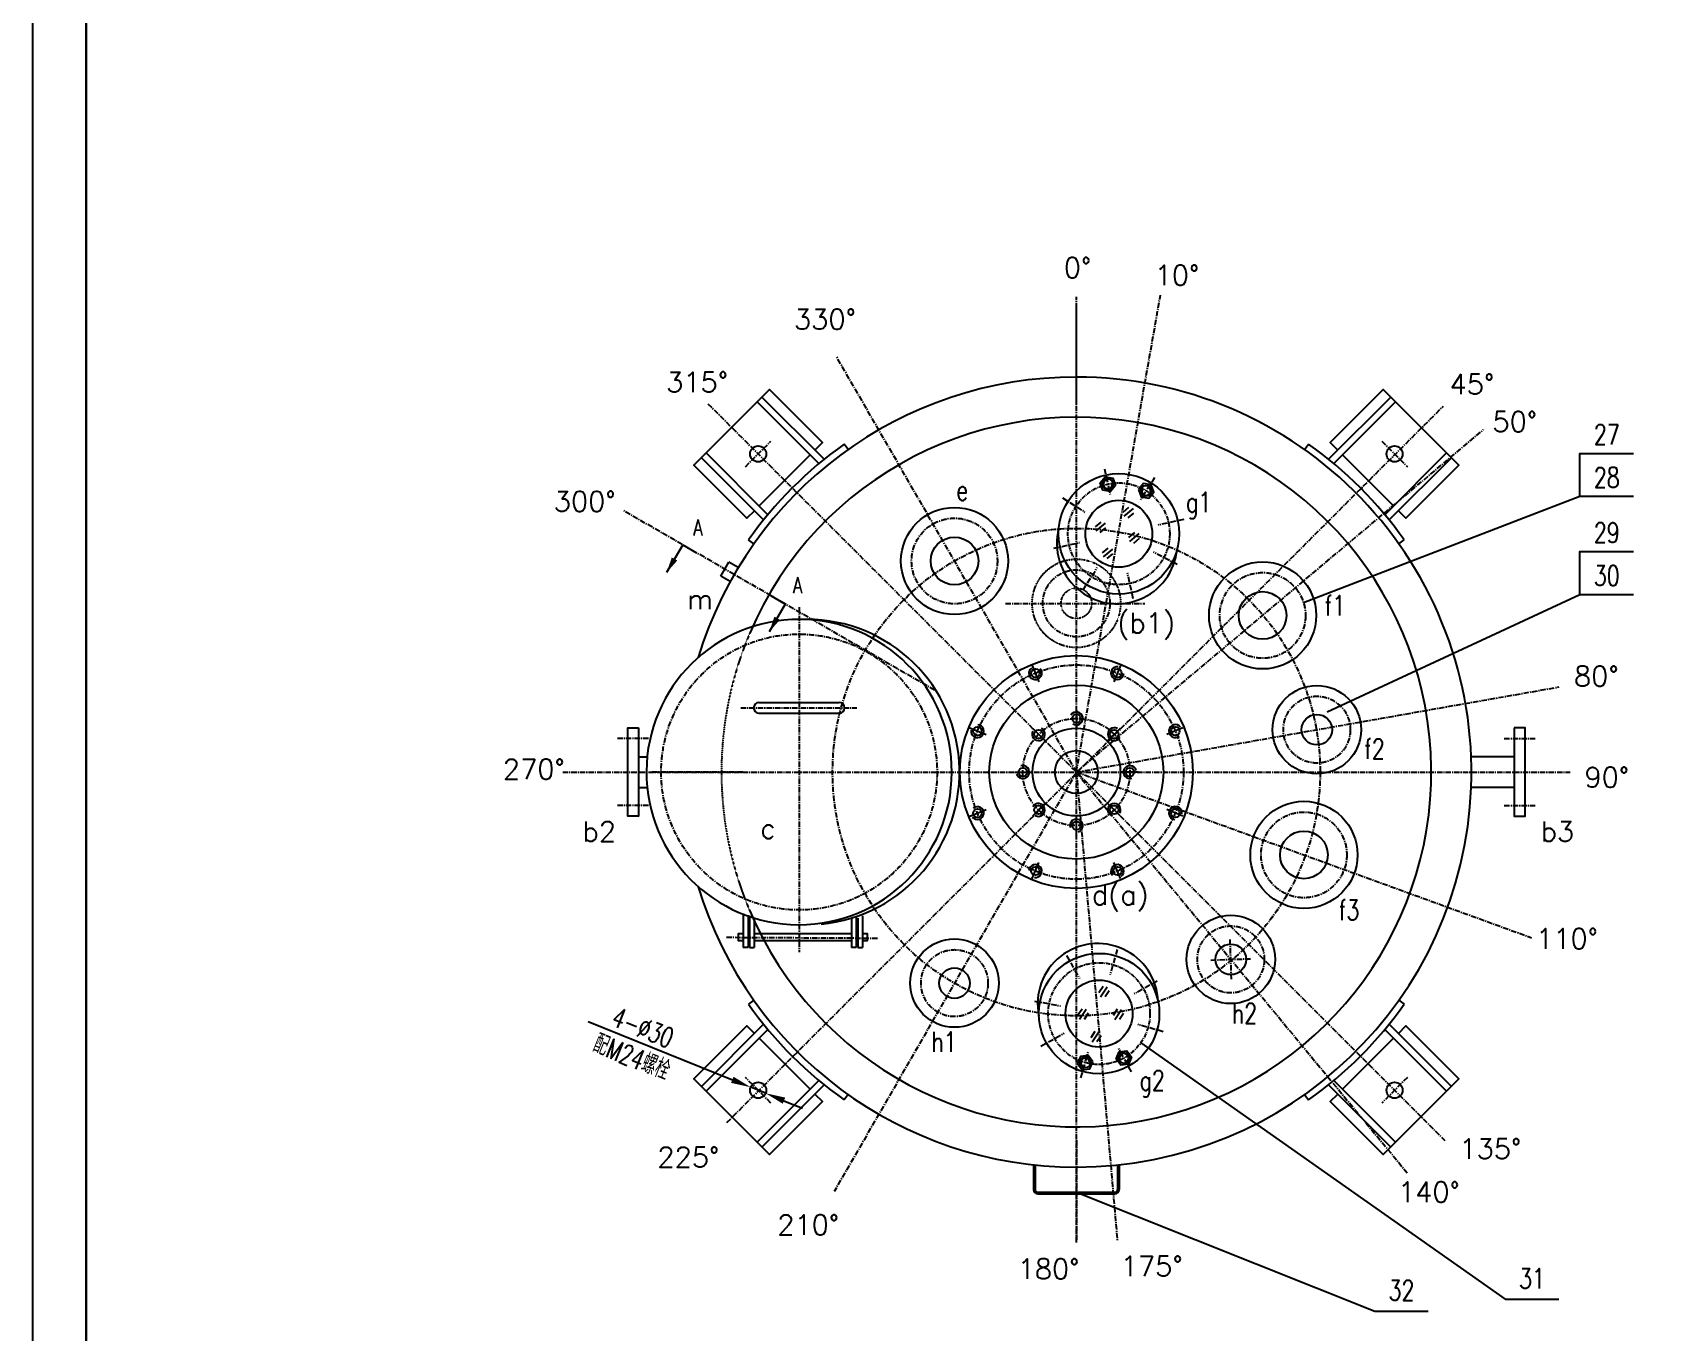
# Model space of a CAD drawing. Extents: x 10804 to 21355, y 4530 to 12940.
# Drawn here: x 10804 to 13851, y 5884 to 8309 of the extents above; entities that cross this region are included whole.
import ezdxf
from ezdxf.enums import TextEntityAlignment as Align

# ---------------------------------------------------------------- set-up
doc = ezdxf.new("R2010")
doc.units = 0
doc.header["$LTSCALE"] = 8
for name, pattern in [('ACAD_ISO10W100', [18, 12, -3, 0, -3]), ('CENTER', [2, 1.25, -0.25, 0.25, -0.25]), ('HIDDEN', [0.375, 0.25, -0.125])]:
    doc.linetypes.add(name, pattern=pattern)
for name, color, linetype in [('BZ', 7, 'Continuous'), ('CEN', 2, 'CENTER'), ('HGJ', 1, 'Continuous'), ('HGJX', 2, 'CENTER'), ('hgjy', 7, 'Continuous'), ('K1', 4, 'Continuous'), ('sb', 1, 'Continuous'), ('tank', 1, 'Continuous'), ('tankx', 2, 'ACAD_ISO10W100'), ('ZXX', 2, 'CENTER'), ('zz', 1, 'Continuous'), ('zzx', 2, 'CENTER')]:
    doc.layers.add(name, color=color, linetype=linetype)
doc.styles.add('hzfs', font='simplex.shx', dxfattribs={"width": 0.7, "bigfont": 'hzfs.shx'})
doc.styles.get("Standard").update_dxf_attribs({"font": 'txt', "width": 0.7, "bigfont": 'hztxt.shx'})

msp = doc.modelspace()

# ---------------------------------------------------------------- linework, layer by layer
for p, q in [((10803.65667, 12939.78724), (10803.65667, 4529.78724)), ((12839.44394, 7413.47364), (12850.09774, 7422.41324)), ((12841.24583, 7405.9172), (12858.55824, 7420.44403)), ((12848.37459, 7402.83052), (12859.02838, 7411.77011)), ((12787.33328, 7385.74869), (12797.98707, 7394.68828)), ((12789.13517, 7378.19224), (12806.44757, 7392.71907)), ((12796.26392, 7375.10556), (12806.91771, 7384.04516)), ((12800.54328, 7337.47571), (12811.19708, 7346.41531)), ((12850.13456, 7366.29362), (12860.78836, 7375.23322)), ((12851.93645, 7358.73718), (12869.24886, 7373.26401)), ((12859.06521, 7355.6505), (12869.719, 7364.59009)), ((12802.34517, 7329.91926), (12819.65758, 7344.4461)), ((12809.47393, 7326.83259), (12820.12772, 7335.77218)), ((12801.72154, 6527.62423), (12794.09308, 6515.99556)), ((12809.43717, 6526.72097), (12797.04091, 6507.82438)), ((12813.33858, 6520.0034), (12805.71011, 6508.37472)), ((12762.52855, 6485.74731), (12754.90008, 6474.11864)), ((12770.24417, 6484.84405), (12757.84792, 6465.94746)), ((12774.14558, 6478.12648), (12766.51711, 6466.49781)), ((12828.272, 6485.1995), (12820.64353, 6473.57082)), ((12835.98762, 6484.29624), (12823.59136, 6465.39965)), ((12839.88903, 6477.57867), (12832.26056, 6465.94999)), ((12786.35161, 6443.6438), (12778.72314, 6432.01513)), ((12794.06723, 6442.74054), (12781.67098, 6423.84395)), ((12797.96864, 6436.02297), (12790.34017, 6424.3943))]:
    msp.add_line(p, q)
at = {"linetype": 'CENTER'}
for p, q in [((12487.04816, 7081.04713), (11907.4248, 7415.69284)), ((12234.38919, 7236.0797), (12234.38919, 6591.98925))]:
    msp.add_line(p, q, dxfattribs=at)
at = {"color": 1, "linetype": 'Continuous'}
for p, q in [((12088.39015, 7293.89193), (12103.39015, 7319.87269)), ((12120.84278, 7309.79641), (12103.39015, 7319.87269)), ((12105.84278, 7283.81565), (12088.39015, 7293.89193)), ((12679.9044, 6143.63231), (12823.9044, 6143.63231)), ((12679.9044, 6140.63231), (12823.9044, 6140.63231))]:
    msp.add_line(p, q, dxfattribs=at)
at = {"color": 7}
for p, q in [((12669.52608, 7127.01116), (12682.07055, 7096.72614)), ((12834.28272, 7127.01116), (12821.73825, 7096.72614)), ((12751.9044, 7043.39723), (12751.9044, 7010.61695)), ((12553.02555, 7010.51063), (12583.31057, 6997.96616)), ((12670.39979, 7009.63692), (12693.57895, 6986.45776)), ((12833.409, 7009.63692), (12810.22985, 6986.45776)), ((12950.78325, 7010.51063), (12920.49822, 6997.96616)), ((12636.63948, 6928.13231), (12669.41976, 6928.13231)), ((12867.16932, 6928.13231), (12834.38904, 6928.13231)), ((12553.02555, 6845.75399), (12583.31057, 6858.29846)), ((12670.39979, 6846.62771), (12693.57895, 6869.80686)), ((12833.409, 6846.62771), (12810.22985, 6869.80686)), ((12950.78325, 6845.75399), (12920.49822, 6858.29846)), ((12751.9044, 6812.86739), (12751.9044, 6845.64767)), ((12669.52608, 6729.25346), (12682.07055, 6759.53849)), ((12834.28272, 6729.25346), (12821.73825, 6759.53849))]:
    msp.add_line(p, q, dxfattribs=at)
at = {"color": 0, "linetype": 'ByBlock'}
for p, q in [((12751.8144, 7028.13231), (12751.9944, 7028.13231)), ((12751.9044, 7028.04231), (12751.9044, 7028.22231)), ((11840.61068, 6462.38597), (12109.72199, 6353.64426)), ((12171.84221, 6328.54291), (12144.02719, 6339.78232)), ((12206.14741, 6314.68097), (12240.45261, 6300.81902))]:
    msp.add_line(p, q, dxfattribs=at)
at = {"color": 1}
for points in [[(12824.90057, 7463.19034), (12815.55753, 7452.05573), (12801.24316, 7454.57974), (12796.27183, 7468.23835), (12805.61487, 7479.37296), (12819.92924, 7476.84895)], [(12867.87706, 7455.61242), (12872.84838, 7441.95381), (12887.16275, 7439.4298), (12896.50579, 7450.5644), (12891.53447, 7464.22301), (12877.2201, 7466.74702)], [(12826.21171, 6392.59961), (12831.9529, 6405.9529), (12846.38778, 6407.65754), (12855.08148, 6396.00887), (12849.34029, 6382.65557), (12834.9054, 6380.95094)], [(12782.87338, 6387.48174), (12774.17968, 6399.13041), (12759.74479, 6397.42577), (12754.0036, 6384.07248), (12762.6973, 6372.42381), (12777.13219, 6374.12844)]]:
    msp.add_lwpolyline(points, close=True, dxfattribs=at)
for centre, radius in [((12831.14796, 7372.96622), 112.5), ((12810.5862, 7465.71435), 10.03155), ((12882.19143, 7453.08841), 10.03155), ((12831.14796, 7372.96622), 62.5), ((12751.9044, 6928.13231), 217.5), ((12675.36771, 7112.90822), 8), ((12828.44108, 7112.90822), 8), ((12751.9044, 6928.13231), 162.5), ((12567.12849, 7004.669), 8), ((12751.9044, 6928.13231), 82), ((12751.9044, 7028.13231), 8), ((12936.6803, 7004.669), 8), ((12681.19372, 6998.84299), 8), ((12822.61508, 6998.84299), 8), ((12751.9044, 6928.13231), 40), ((12651.9044, 6928.13231), 8), ((12851.9044, 6928.13231), 8), ((12567.12849, 6851.59562), 8), ((12681.19372, 6857.42163), 8), ((12822.61508, 6857.42163), 8), ((12936.6803, 6851.59562), 8), ((12751.9044, 6828.13231), 8), ((12675.36771, 6743.3564), 8), ((12828.44108, 6743.3564), 8), ((12794.24938, 6477.20357), 112.5), ((12794.24938, 6477.20357), 62.5), ((12840.64659, 6394.30424), 10.03155), ((12768.43849, 6385.77711), 10.03155)]:
    msp.add_circle(centre, radius, dxfattribs=at)
at = {"color": 2, "linetype": 'CENTER', "ltscale": 0.8}
for centre in [(12831.14796, 7372.96622), (12794.24938, 6477.20357)]:
    msp.add_circle(centre, 95, dxfattribs=at)
at = {"color": 7, "linetype": 'CENTER'}
for radius in [200, 100]:
    msp.add_circle((12751.9044, 6928.13231), radius, dxfattribs=at)
for centre, start, end in [((12810.5862, 7465.71435), 92.27376643, 16.39863086), ((12882.19143, 7453.08841), 143.60136914, 67.72623357), ((12840.64659, 6394.30424), 289.00869282, 213.13355724), ((12768.43849, 6385.77711), 340.33629553, 264.46115995)]:
    msp.add_arc(centre, 8.34562, start, end)
at = {"color": 1}
for centre, start, end in [((12827.94108, 7354.77911), 165.29194709, 354.70805291), ((12792.08357, 6495.54381), 2.02687348, 191.44297929)]:
    msp.add_arc(centre, 112.5, start, end, dxfattribs=at)
at = {"color": 7}
for centre, start, end in [((12675.36771, 7112.90822), 127.75540531, 39.90039291), ((12828.44108, 7112.90822), 82.75540531, 354.90039291), ((12751.9044, 7028.13231), 234.92126609, 147.06625369), ((12567.12849, 7004.669), 172.75540531, 84.90039291), ((12822.61508, 6998.84299), 60.25540531, 332.40039291), ((12936.6803, 7004.669), 37.75540531, 309.90039291), ((12681.19372, 6998.84299), 150.25540531, 62.40039291), ((12651.9044, 6928.13231), 195.25540531, 107.40039291), ((12851.9044, 6928.13231), 15.25540531, 287.40039291), ((12567.12849, 6851.59562), 217.75540531, 129.90039291), ((12681.19372, 6857.42163), 240.25540531, 152.40039291), ((12822.61508, 6857.42163), 330.25540531, 242.40039291), ((12936.6803, 6851.59562), 352.75540531, 264.90039291), ((12751.9044, 6828.13231), 285.25540531, 197.40039291), ((12675.36771, 6743.3564), 262.75540531, 174.90039291), ((12828.44108, 6743.3564), 307.75540531, 219.90039291)]:
    msp.add_arc(centre, 12, start, end, dxfattribs=at)
at = {"color": 1, "linetype": 'Continuous'}
for centre, radius, start, end in [((12159.38919, 7048.13231), 10, 90, 270), ((12309.38919, 7048.13231), 10, 270, 90), ((12679.9044, 6148.63231), 8, 180, 270), ((12679.9044, 6148.63231), 5, 180, 270), ((12823.9044, 6148.63231), 5, 270, 0), ((12823.9044, 6148.63231), 8, 270, 0)]:
    msp.add_arc(centre, radius, start, end, dxfattribs=at)
at = {"color": 0, "linetype": 'ByBlock'}
for points in [[(12112.03232, 6359.3618), (12107.41167, 6347.92673), (12144.02719, 6339.78232)], [(12208.45774, 6320.3985), (12203.83709, 6308.96343), (12171.84221, 6328.54291)]]:
    msp.add_solid(points, dxfattribs=at)
at = {"layer": 'BZ'}
for points in [[(13691.91362, 7442.99687), (13691.91362, 7522.99687), (13791.91362, 7522.99687)], [(13175.90581, 7244.49336), (13691.91362, 7442.99687), (13791.91362, 7442.99687)], [(13691.91362, 7259.70778), (13691.91362, 7339.70778), (13791.91362, 7339.70778)], [(13220.2174, 7040.29713), (13691.91362, 7259.70778), (13791.91362, 7259.70778)], [(12872.14176, 6422.81811), (13552.33992, 5943.94217), (13652.33992, 5943.94217)], [(12751.9044, 6143.63231), (13308.77496, 5921.81173), (13408.77496, 5921.81173)]]:
    msp.add_lwpolyline(points, dxfattribs=at)
at = {"layer": 'CEN'}
for p, q in [((12751.85355, 6928.16195), (12908.86123, 7818.59677)), ((12751.9044, 6049.97803), (12751.9044, 7815.26269)), ((12751.9243, 6928.16678), (12304.3547, 7703.38007)), ((12099.57389, 6273.94943), (13437.06555, 7611.44109)), ((12751.88537, 6928.15134), (13511.96447, 7567.36398)), ((12804.21546, 7494.45088), (12814.92071, 7446.16264)), ((12898.00643, 7477.913), (12871.43124, 7436.19831)), ((12726.20118, 7439.8247), (12767.91588, 7413.2495)), ((12952.63262, 7399.89872), (12904.34438, 7389.19348)), ((12709.66331, 7346.03372), (12757.95155, 7356.73897)), ((12939.92517, 7315.71917), (12896.05303, 7338.55756)), ((12764.28949, 7268.01945), (12790.86468, 7309.73414)), ((12858.08046, 7251.48157), (12847.37522, 7299.76981)), ((12619.76599, 7243.13231), (12879.67421, 7243.13231)), ((12751.84004, 6928.02085), (13652.83895, 7087.03405)), ((12125.32881, 7048.13231), (12342.31666, 7048.13231)), ((11793.1544, 6928.13231), (13673.88148, 6928.13231)), ((12751.9243, 6928.16678), (12299.83869, 6145.13154)), ((12751.78102, 6928.69553), (12828.28149, 6054.29111)), ((12751.84739, 6928.16516), (13601.49041, 6618.92039)), ((13041.47779, 6541.39609), (13038.89174, 6615.45095)), ((12733.47673, 6585.78794), (12757.63291, 6542.62736)), ((12828.05738, 6596.95707), (12814.61923, 6549.35694)), ((13003.15734, 6577.1305), (13077.2122, 6579.71655)), ((12902.83376, 6537.97622), (12859.67318, 6513.82005)), ((12673.59524, 6500.70426), (12722.18545, 6491.46588)), ((12685.66501, 6416.43092), (12728.82559, 6440.58709)), ((12914.00288, 6443.39558), (12866.40275, 6456.83372)), ((12760.44139, 6357.45007), (12773.87954, 6405.0502)), ((12855.02203, 6368.6192), (12830.86586, 6411.77978))]:
    msp.add_line(p, q, dxfattribs=at)
at = {"layer": 'CEN', "color": 1, "linetype": 'Continuous'}
for p, q in [((12159.38919, 7058.13231), (12309.38919, 7058.13231)), ((12159.38919, 7038.13231), (12309.38919, 7038.13231)), ((12671.9044, 6194.98413), (12671.9044, 6148.63231)), ((12674.9044, 6194.66299), (12674.9044, 6148.63231)), ((12828.9044, 6194.66299), (12828.9044, 6148.63231)), ((12831.9044, 6194.98413), (12831.9044, 6148.63231))]:
    msp.add_line(p, q, dxfattribs=at)
at = {"layer": 'CEN'}
msp.add_circle((12751.9044, 6928.13231), 455, dxfattribs=at)
at = {"layer": 'CEN', "color": 1, "linetype": 'Continuous'}
for centre, radius, start, end in [((12751.9044, 6928.13231), 662.5, 358.05373133, 156.95966719), ((12234.38919, 6928.13231), 285, 270, 269.68494177), ((12248.83171, 6928.13231), 285, 275.34134302, 92.90473656)]:
    msp.add_arc(centre, radius, start, end, dxfattribs=at)
at = {"layer": 'Defpoints', "color": 0, "linetype": 'ByBlock'}
for p in [(12741.67835, 7021.85314), (12762.13044, 7034.41149), (12846.75746, 6896.46378), (12144.02719, 6339.78232), (12171.84221, 6328.54291)]:
    msp.add_point(p, dxfattribs=at)
at = {"layer": 'HGJ'}
for p, q in [((11934.4044, 6956.63231), (11950.81777, 6956.63231)), ((13569.4044, 6956.63231), (13488.85351, 6956.63231)), ((11934.4044, 6899.63231), (11950.81777, 6899.63231)), ((13569.4044, 6899.63231), (13488.85351, 6899.63231))]:
    msp.add_line(p, q, dxfattribs=at)
for points in [[(11934.4044, 7010.63231), (11934.4044, 6845.63231), (11914.4044, 6845.63231), (11914.4044, 7010.63231), (11934.4044, 7010.63231)], [(13569.4044, 7010.63231), (13569.4044, 6845.63231), (13589.4044, 6845.63231), (13589.4044, 7010.63231), (13569.4044, 7010.63231)]]:
    msp.add_lwpolyline(points, dxfattribs=at)
for centre, radius in [((12524.43425, 7322.1911), 100), ((12524.43425, 7322.1911), 44.5), ((13099.57284, 7220.55014), 100), ((13099.57284, 7220.55014), 44.5), ((13200.76438, 7007.24946), 82.5), ((13200.76438, 7007.24946), 28.5), ((13176.6689, 6773.54278), 100), ((13176.6689, 6773.54278), 44.5), ((13040.18477, 6578.42352), 82.5), ((12524.4044, 6534.09075), 82.5), ((13040.18477, 6578.42352), 28.5), ((12524.4044, 6534.09075), 28.5)]:
    msp.add_circle(centre, radius, dxfattribs=at)
at = {"layer": 'HGJ', "color": 7, "linetype": 'HIDDEN', "ltscale": 0.06}
for radius in [82.5, 28.5]:
    msp.add_circle((12751.9044, 7243.13231), radius, dxfattribs=at)
msp.add_arc((12751.9044, 6928.13231), 662.5, 156.95966719, 203.04033281, dxfattribs=at)
at = {"layer": 'HGJX'}
for p, q in [((12751.9044, 7615.63231), (12751.9044, 7803.13231)), ((11953.1544, 6990.63231), (11895.6544, 6990.63231)), ((13550.6544, 6990.63231), (13608.1544, 6990.63231)), ((12129.4044, 6928.13231), (11959.4044, 6928.13231)), ((11953.1544, 6865.63231), (11895.6544, 6865.63231)), ((13550.6544, 6865.63231), (13608.1544, 6865.63231)), ((12751.9044, 6240.63231), (12751.9044, 6053.13231)), ((12751.9044, 6240.63231), (12751.9044, 6053.13231))]:
    msp.add_line(p, q, dxfattribs=at)
for centre, radius in [((12524.43425, 7322.1911), 80), ((12751.9044, 7243.13231), 62.5), ((13099.57284, 7220.55014), 80), ((13200.76438, 7007.24946), 62.5), ((13176.6689, 6773.54278), 80), ((13040.18477, 6578.42352), 62.5), ((12524.4044, 6534.09075), 62.5)]:
    msp.add_circle(centre, radius, dxfattribs=at)
at = {"layer": 'K1', "const_width": 4}
msp.add_lwpolyline([(10903.65667, 4629.78724), (10903.65667, 12689.78724), (16643.65667, 12689.78724), (16643.65667, 4629.78724)], close=True, dxfattribs=at)
at = {"layer": 'sb'}
for start, end in [(90, 163.13463544), (357.78530655, 90), (270, 357.78530655), (196.86536456, 270)]:
    msp.add_arc((12751.9044, 6928.13231), 737.5, start, end, dxfattribs=at)
at = {"layer": 'tank'}
for p, q in [((12017.03576, 7352.40891), (12043.01653, 7337.40891)), ((12208.59665, 7241.81119), (12182.61589, 7256.81119)), ((12130.05434, 6664.18001), (12130.05434, 6600.42561)), ((12139.06721, 6660.77486), (12139.06721, 6600.42561)), ((12141.69057, 6659.84908), (12141.69057, 6600.42561)), ((12150.70344, 6656.88692), (12150.70344, 6600.42561)), ((12332.1016, 6654.31715), (12332.1016, 6600.42561)), ((12341.11447, 6656.95734), (12341.11447, 6600.42561)), ((12343.73784, 6655.37514), (12343.73784, 6600.42561)), ((12352.75071, 6660.02699), (12352.75071, 6600.42561)), ((12139.06721, 6600.42561), (12130.05434, 6600.42561)), ((12141.69057, 6600.42561), (12150.70344, 6600.42561)), ((12341.11447, 6600.42561), (12332.1016, 6600.42561)), ((12343.73784, 6600.42561), (12352.75071, 6600.42561))]:
    msp.add_line(p, q, dxfattribs=at)
for points in [[(12130.05434, 6626.15218), (12120.47806, 6626.15218), (12120.47806, 6613.78503), (12130.05434, 6613.78503)], [(12141.69057, 6626.15218), (12139.06721, 6626.15218)], [(12139.06721, 6613.78503), (12141.69057, 6613.78503)], [(12332.1016, 6626.15218), (12150.70344, 6626.15218)], [(12150.70344, 6613.78503), (12332.1016, 6613.78503)], [(12343.73784, 6626.15218), (12341.11447, 6626.15218)], [(12341.11447, 6613.78503), (12343.73784, 6613.78503)], [(12352.75071, 6613.78503), (12362.19853, 6613.78503), (12362.19853, 6626.15218), (12352.75071, 6626.15218)]]:
    msp.add_lwpolyline(points, dxfattribs=at)
msp.add_arc((12751.9044, 6928.13231), 662.5, 203.04033281, 358.05373133, dxfattribs=at)
at = {"layer": 'tankx'}
for p, q in [((12017.03576, 7352.40891), (11987.03576, 7300.44739)), ((12208.59665, 7241.81119), (12178.59665, 7189.84966))]:
    msp.add_line(p, q, dxfattribs=at)
for points in [[(11987.03576, 7300.44739), (11996.67895, 7328.85529), (12006.81614, 7323.00258)], [(12178.59665, 7189.84966), (12188.23983, 7218.25757), (12198.37702, 7212.40486)]]:
    msp.add_solid(points, dxfattribs=at)
at = {"layer": 'ZXX'}
for p, q in [((12064.24305, 7615.79366), (13439.56574, 6240.47097)), ((12751.9044, 6927.28527), (13369.47685, 6179.93156)), ((12098.69184, 6619.73403), (12382.74663, 6618.09741))]:
    msp.add_line(p, q, dxfattribs=at)
msp.add_circle((12234.38919, 6928.13231), 257.5, dxfattribs=at)
at = {"layer": 'zz'}
for p, q in [((12156.16694, 7619.32919), (12271.45622, 7504.0399)), ((12165.00577, 7628.16802), (12281.16847, 7512.00532)), ((13338.80303, 7628.16802), (13222.64032, 7512.00532)), ((13347.64186, 7619.32919), (13232.35257, 7504.0399)), ((12325.85153, 7530.1167), (12318.6303, 7540.31983)), ((13177.95727, 7530.1167), (13185.1785, 7540.31983)), ((12051.86868, 7515.03094), (12168.03139, 7398.86823)), ((12060.70752, 7523.86977), (12175.99681, 7408.58049)), ((12159.70247, 7424.87483), (12255.16188, 7520.33424)), ((13248.64691, 7520.33424), (13344.10633, 7424.87483)), ((13443.10128, 7523.86977), (13327.81199, 7408.58049)), ((13451.94011, 7515.03094), (13335.77741, 7398.86823)), ((12149.92001, 7354.18518), (12139.71688, 7361.40641)), ((13353.88879, 7354.18518), (13364.09191, 7361.40641)), ((12149.92001, 6502.07944), (12139.71688, 6494.85821)), ((13353.88879, 6502.07944), (13364.09191, 6494.85821)), ((12051.86868, 6341.23368), (12168.03139, 6457.39639)), ((12060.70752, 6332.39485), (12175.99681, 6447.68414)), ((12255.16188, 6335.93038), (12159.70247, 6431.3898)), ((13344.10633, 6431.3898), (13248.64691, 6335.93038)), ((13443.10128, 6332.39485), (13327.81199, 6447.68414)), ((13451.94011, 6341.23368), (13335.77741, 6457.39639)), ((12156.16694, 6236.93543), (12271.45622, 6352.22472)), ((12165.00577, 6228.0966), (12281.16847, 6344.2593)), ((13338.80303, 6228.0966), (13222.64032, 6344.2593)), ((13347.64186, 6236.93543), (13232.35257, 6352.22472)), ((12325.85153, 6326.14792), (12318.6303, 6315.9448)), ((13177.95727, 6326.14792), (13185.1785, 6315.9448))]:
    msp.add_line(p, q, dxfattribs=at)
for points in [[(12150.86363, 7416.03599), (12136.7215, 7401.89385), (12037.72655, 7500.8888), (12179.14791, 7642.31016), (12278.14285, 7543.31521), (12264.00072, 7529.17308)], [(13239.80808, 7529.17308), (13225.66594, 7543.31521), (13324.66089, 7642.31016), (13466.08225, 7500.8888), (13367.0873, 7401.89385), (13352.94516, 7416.03599)], [(12264.00072, 6327.09155), (12278.14285, 6312.94941), (12179.14791, 6213.95446), (12037.72655, 6355.37582), (12136.7215, 6454.37077), (12150.86363, 6440.22863)], [(13352.94516, 6440.22863), (13367.0873, 6454.37077), (13466.08225, 6355.37582), (13324.66089, 6213.95446), (13225.66594, 6312.94941), (13239.80808, 6327.09155)]]:
    msp.add_lwpolyline(points, dxfattribs=at)
for centre in [(12157.9347, 7522.10201), (13345.87409, 7522.10201), (12157.9347, 6334.16262), (13345.87409, 6334.16262)]:
    msp.add_circle(centre, 15, dxfattribs=at)
for start, end in [(125.28885093, 144.71114907), (35.28885093, 54.71114907), (215.28885093, 234.71114907), (305.28885093, 324.71114907)]:
    msp.add_arc((12751.9044, 6928.13231), 750, start, end, dxfattribs=at)
at = {"layer": 'zzx'}
for p, q in [((12134.06985, 7498.23715), (12181.79956, 7545.96686)), ((13322.00924, 7545.96686), (13369.73895, 7498.23715)), ((12181.79956, 6310.29776), (12134.06985, 6358.02747)), ((13369.73895, 6358.02747), (13322.00924, 6310.29776))]:
    msp.add_line(p, q, dxfattribs=at)

# ---------------------------------------------------------------- texts
at = {"color": 0, "linetype": 'ByBlock', "char_height": 37, "attachment_point": 5, "rotation": 337.99749646}
for s, insert in [('\\A1;4-∅30', (11942.86536, 6451.04642)), ('配M24螺栓', (11922.42738, 6396.47936))]:
    msp.add_mtext(s, dxfattribs=dict(at, insert=insert))
at = {"layer": 'BZ', "style": 'hzfs', "width": 0.75}
for s, p in [('27', (13741.91362, 7539.71038)), ('28', (13741.91362, 7459.46445)), ('29', (13741.91362, 7356.42129)), ('30', (13741.91362, 7276.17536)), ('32', (13358.77496, 5941.81173)), ('31', (13602.33992, 5963.94217))]:
    msp.add_text(s, height=37.5, dxfattribs=at).set_placement(p, align=Align.CENTER)
at = {"layer": 'hgjy'}
for s, p in [('0%%D', (12754.07567, 7869.80069)), ('330%%d', (12282.58536, 7773.52421)), ('315%%d', (12043.95747, 7656.26043)), ('45%%D', (13490.19179, 7652.25921)), ('50%%D', (13570.21422, 7582.37335)), ('300%%D', (11834.13167, 7433.50938)), ('m', (12049.54937, 7250.94949)), ('(b1)', (12882.15341, 7203.81382)), ('80%%D', (13722.56569, 7107.23459)), ('270%%D', (11739.2545, 6933.54883)), ('90%%D', (13742.09009, 6918.48819)), ('b2', (11861.28401, 6817.13864)), ('c', (12176.21834, 6822.71156)), ('b3', (13649.76756, 6817.2646)), ('d(a)', (12833.69463, 6696.30054)), ('225%%d', (12027.70013, 6209.3282)), ('135%%D', (13524.66136, 6224.91169)), ('140%%D', (13410.01864, 6144.16169)), ('210%%d', (12251.4165, 6082.97668)), ('180%%D', (12699.9935, 6000.67488)), ('175%%D', (12892.63996, 6005.87875))]:
    msp.add_text(s, height=37.5, dxfattribs=at).set_placement(p, align=Align.MIDDLE)
for s, p in [('10%%d', (12897.8165, 7836.90284)), ('110%%d', (13609.86828, 6598.31626))]:
    msp.add_text(s, height=37.5, dxfattribs=at).set_placement(p)
at = {"layer": 'hgjy', "style": 'hzfs', "width": 0.75}
for s, p in [('e', (12538.71485, 7454.09462)), ('g1', (12980.14309, 7425.87222)), ('f1', (13234.61816, 7239.08378)), ('f2', (13308.29096, 6971.4259)), ('f3', (13260.9418, 6670.67606)), ('h2', (13065.67519, 6477.6863)), ('h1', (12504.77889, 6424.40152)), ('g2', (12893.32278, 6346.1663))]:
    msp.add_text(s, height=37.5, dxfattribs=at).set_placement(p, align=Align.MIDDLE)
at = {"layer": 'tankx', "width": 0.75}
for p in [(12037.03576, 7369.90559), (12223.18575, 7262.24853)]:
    msp.add_text('A', height=30, dxfattribs=at).set_placement(p)

doc.saveas('drawing.dxf')
